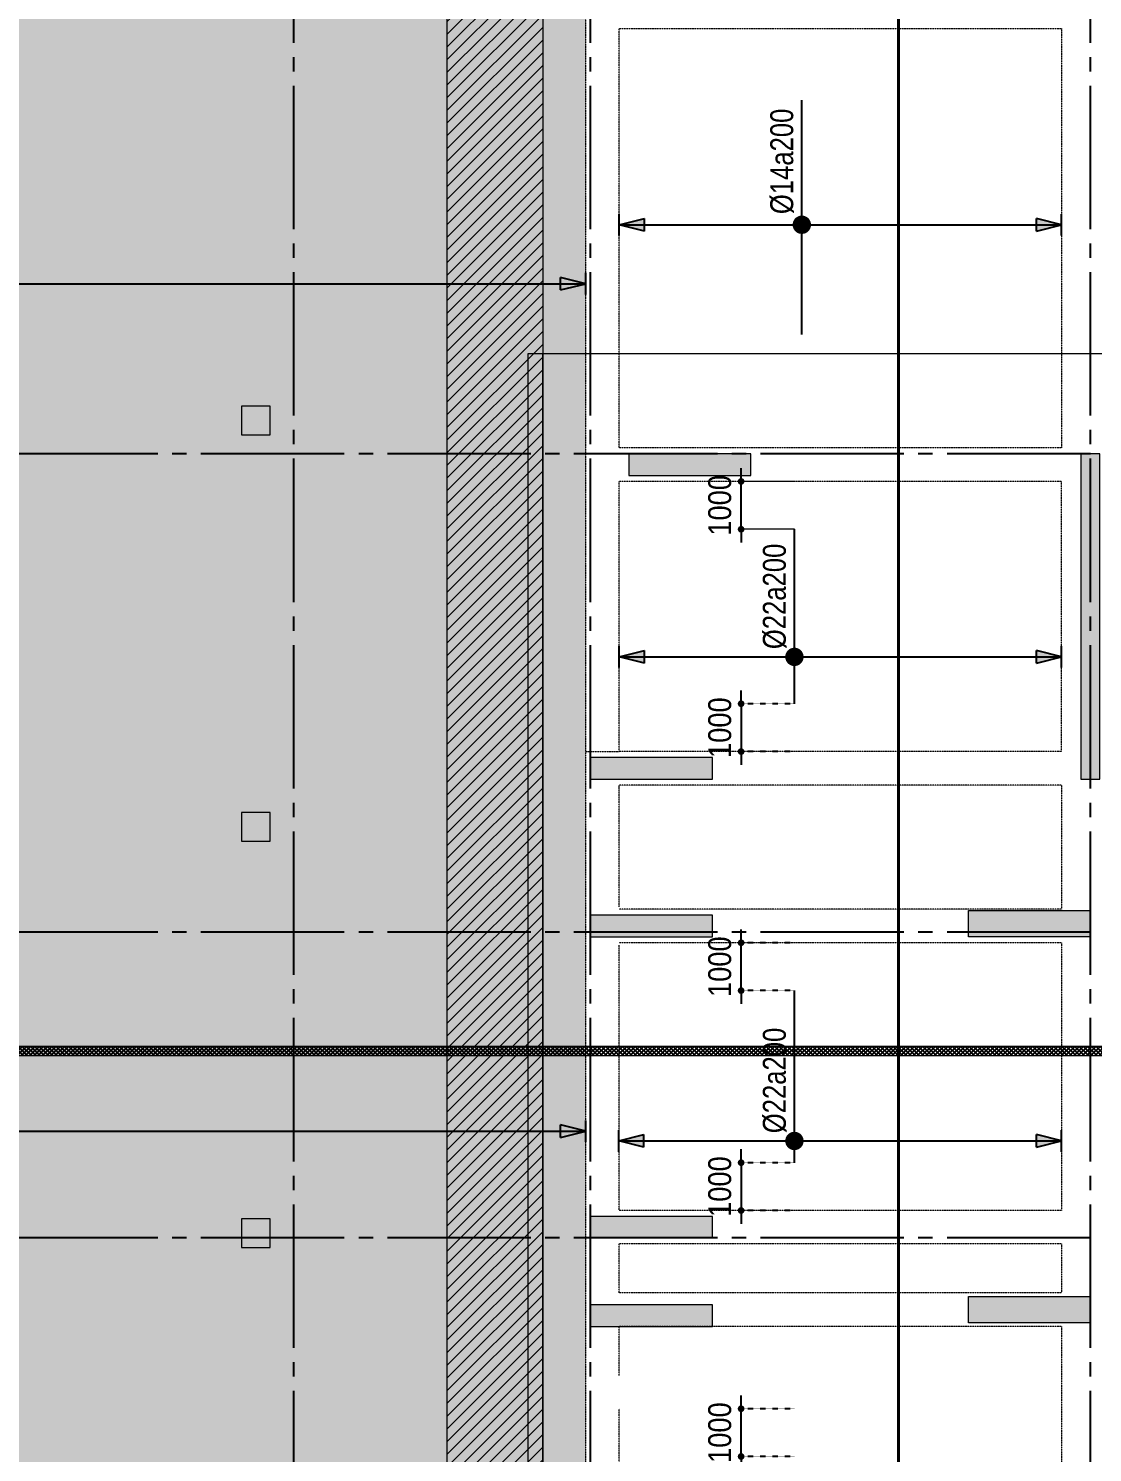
# Model space of a CAD drawing. Header units: millimetres. Extents: x -3819597 to -2591384, y 582389 to 820195.
# Drawn here: x -2701407 to -2679162, y 637944 to 667731 of the extents above; entities that cross this region are included whole.
import ezdxf
from ezdxf.enums import TextEntityAlignment as Align

# ---------------------------------------------------------------- set-up
doc = ezdxf.new("R2010")
doc.units = ezdxf.units.MM
doc.header["$MEASUREMENT"] = 0
for name, pattern in [('CENTER', [2, 1.25, -0.25, 0.25, -0.25]), ('CHG_XX_Damsan_Ham 2$0$CHG_XX_Damsan_Ham 2$0$HIDDEN', [0.375, 0.25, -0.125]), ('CHG_XX_Luoi truc$0$MB_Luoi truc$0$Center101', [13, 10, -1, 1, -1]), ('DOT2', [0.125, 0, -0.125]), ('HIDDEN', [0.375, 0.25, -0.125])]:
    doc.linetypes.add(name, pattern=pattern)
doc.layers.get('0').update_dxf_attribs({"lineweight": 9})
doc.layers.get('Defpoints').update_dxf_attribs({"color": 10, "lineweight": 0})
for name, color, linetype in [('02HN. TEXT B', 1, 'Continuous'), ('08HN. SSS X', 6, 'Continuous'), ('12HN. GRID', 1, 'CENTER'), ('CHG_XX_Cot_Ham 2$0$mb_cot tang 1-3$0$Concrete Line', 6, 'Continuous'), ("CHG_XX_Damsan_Ham 2$0$CHG_XX_Damsan_Ham 2$0$'S_General_Hatch_8", 8, 'Continuous'), ('CHG_XX_Luoi truc$0$Grid', 34, 'Continuous'), ('CHG_XX_Luoi truc$0$Grid Line', 8, 'CHG_XX_Luoi truc$0$MB_Luoi truc$0$Center101'), ('dim', 51, 'Continuous')]:
    doc.layers.add(name, color=color, linetype=linetype)
for name, color, linetype, lineweight, plot in [('CHG_XX_Cot_Ham 2$0$NS-Column-H2', 90, 'Continuous', 13, False), ('CHG_XX_Cot_Ham 2$0$NS-Column-H2 @ 1', 90, 'Continuous', 13, False), ('CHG_XX_Cot_Ham 2$0$NS-Column-H2 @ 150', 90, 'Continuous', 13, False)]:
    doc.layers.add(name, color=color, linetype=linetype, lineweight=lineweight, plot=plot)
for name, color, linetype, lineweight in [('CHG_XX_Cot_Ham 2$0$NS-Pier-H2', 150, 'Continuous', 13), ('CHG_XX_Cot_Ham 2$0$NS-Pier-H2 @ 1', 150, 'Continuous', 13), ('CHG_XX_Cot_Ham 2$0$NS-Pier-H2 @ 150', 150, 'Continuous', 13), ("CHG_XX_Damsan_Ham 2$0$CHG_XX_Damsan_Ham 2$0$'S_General_Hidden_1 Thin", 1, 'CHG_XX_Damsan_Ham 2$0$CHG_XX_Damsan_Ham 2$0$HIDDEN', 18), ('CHG_XX_Damsan_Ham 2$0$CHG_XX_Damsan_Ham 2$0$DBAO', 3, 'Continuous', 13), ('CHG_XX_Damsan_Ham 2$0$CHG_XX_Damsan_Ham 2$0$DTE-MEP-H-SLAB TEXT', 3, 'Continuous', 0), ('CHG_XX_Damsan_Ham 2$0$CHG_XX_Damsan_Ham 2$0$HATCH', 154, 'Continuous', 9), ('CHG_XX_Damsan_Ham 2$0$CHG_XX_Damsan_Ham 2$0$mach ngung thi cong', 6, 'Continuous', 13), ('CHG_XX_Damsan_Ham 2$0$CHG_XX_Damsan_Ham 2$0$Start hatch', 8, 'Continuous', 25), ('CHG_XX_Damsan_Ham 2$0$HATCH', 57, 'Continuous', 9), ('CHG_XX_Damsan_Ham 2$0$mach ngung thi cong', 6, 'Continuous', 13), ('MB_Luoi truc$0$Dim 300', 1, 'Continuous', 5), ('thep chay suot', 5, 'HIDDEN', 40)]:
    doc.layers.add(name, color=color, linetype=linetype, lineweight=lineweight)
doc.styles.add('[HN042014]STYLE', font='arial.ttf', dxfattribs={"width": 0.8})
doc.styles.add('CHG_XX_Luoi truc$0$MB_Luoi truc$0$Grid A-F$0$VNI-HelveCB', font='VHELVCB_0.TTF')
doc.styles.add('MB_Luoi truc$0$Arial_C', font='arial.ttf', dxfattribs={"width": 0.85})
doc.dimstyles.new('200', dxfattribs={"dimscale": 200, "dimtxt": 2.4, "dimasz": 0.7, "dimexe": 0.0003, "dimexo": 0, "dimgap": 1, "dimtad": 1, "dimdec": 0, "dimzin": 12, "dimdsep": 46, "dimtxsty": 'MB_Luoi truc$0$Arial_C', "dimblk": 'MB_Luoi truc$0$_Dot', "dimcen": 0.5, "dimclrd": 256, "dimclre": 8, "dimclrt": 1, "dimadec": 0, "dimazin": 0, "dimtfac": 1, "dimtdec": 0, "dimtix": 1, "dimtmove": 2, "dimatfit": 3, "dimldrblk": 'MB_Luoi truc$0$HTT Arrow 30', "dimfxl": 1, "dimtolj": 1, "dimtzin": 0, "dimlwe": -1, "dimarcsym": 0})

# ---------------------------------------------------------------- blocks, each defined once
blk = doc.blocks.new('*U689')
at = {"layer": 'thep chay suot', "linetype": 'HIDDEN', "ltscale": 10}
blk.add_line((-20797.7, 0), (2669, 0), dxfattribs=at)
at = {"layer": '02HN. TEXT B', "linetype": 'ByBlock', "style": '[HN042014]STYLE', "width": 0.8, "flags": 8}
blk.add_attdef('1', text='', height=160, dxfattribs=at).set_placement((-938.4, 185.3), align=Align.MIDDLE_LEFT)
blk.add_attdef('0', text='', height=160, dxfattribs=at).set_placement((-351.3, 10.6), align=Align.MIDDLE_CENTER)
at = {"layer": 'Defpoints', "color": 9, "linetype": 'ByBlock', "style": '[HN042014]STYLE', "width": 0.8, "flags": 9}
for tag, p in [('2', (-9987.5, -1744.7)), ('3', (-9987.5, -2149.5)), ('4', (-9987.5, -2554.3)), ('5', (-9987.5, -2944.7))]:
    blk.add_attdef(tag, text='', height=250, dxfattribs=at).set_placement(p, align=Align.MIDDLE_CENTER)
blk = doc.blocks.new('MB_Luoi truc$0$_Dot')
at = {"color": 0, "linetype": 'ByBlock', "lineweight": -2}
blk.add_line((-0.5, 0), (-1, 0), dxfattribs=at)
at = {"color": 0, "linetype": 'ByBlock', "const_width": 0.5}
blk.add_lwpolyline([(-0.25, 0, 1), (0.25, 0, 1)], format="xyb", close=True, dxfattribs=at)
blk = doc.blocks.new('*D261')
at = {"layer": 'Defpoints', "color": 0, "transparency": 16777216}
for p in [(-2686508, 638859), (-2685394, 638859), (-2685394, 637860)]:
    blk.add_point(p, dxfattribs=at)
at = {"layer": 'dim', "lineweight": -2, "transparency": 16777216}
for p, q in [((-2686508, 638999), (-2686508, 639139)), ((-2686508, 637860), (-2686508, 638859)), ((-2686508, 637720), (-2686508, 637580))]:
    blk.add_line(p, q, dxfattribs=at)
at = {"layer": 'dim', "color": 8, "linetype": 'DOT2', "transparency": 16777216}
for p, q in [((-2685394, 638859), (-2686508, 638859)), ((-2685394, 637860), (-2686508, 637860))]:
    blk.add_line(p, q, dxfattribs=at)
at = {"layer": 'dim', "lineweight": -2, "transparency": 16777216, "xscale": 140, "yscale": 140, "zscale": 140}
for p, rotation in [((-2686508, 638859), 270), ((-2686508, 637860), 90)]:
    blk.add_blockref('MB_Luoi truc$0$_Dot', p, dxfattribs=dict(at, rotation=rotation))
at = {"layer": 'dim', "color": 1, "transparency": 16777216, "insert": (-2686953, 638360), "char_height": 480, "attachment_point": 5, "rotation": 90, "style": 'MB_Luoi truc$0$Arial_C'}
blk.add_mtext('\\A1;1000', dxfattribs=at)
blk = doc.blocks.new('MB_Luoi truc$0$HTT Arrow 30')
blk.add_hatch(color=256).paths.add_polyline_path([(-2.5, 0.375), (-2.5, -0.375), (0, 0)])
at = {"color": 0, "linetype": 'ByBlock', "lineweight": -2}
for p, q in [((0, 0), (-2.5, 0.375)), ((-2.5, -0.375), (-2.5, 0.375)), ((0, 0), (-2.5, -0.375))]:
    blk.add_line(p, q, dxfattribs=at)
blk = doc.blocks.new('*U268')
at = {"layer": '12HN. GRID', "linetype": 'Continuous'}
h = blk.add_hatch(color=256, dxfattribs=at)
h.dxf.hatch_style = 1
h.paths.add_polyline_path([(-44, 1048.4), (44, 1048.4), (0, 1224.4)])
h = blk.add_hatch(color=256, dxfattribs=at)
h.dxf.hatch_style = 1
h.paths.add_polyline_path([(0, -1862.3), (44, -1686.3), (-44, -1686.3)])
at = {"layer": '08HN. SSS X', "linetype": 'ByBlock', "ltscale": 10}
for p, q in [((-151.5, 0), (1048.5, 0)), ((-151.5, 0), (-151.5, 0)), ((1048.5, 0), (1048.5, 0))]:
    blk.add_line(p, q, dxfattribs=at)
at = {"layer": '12HN. GRID', "linetype": 'Continuous'}
for p, q in [((-75, 1224.4), (75, 1224.4)), ((-44, 1048.4), (0, 1224.4)), ((0, 1224.4), (0, -1862.3)), ((0, 1224.4), (44, 1048.4)), ((-44, 1048.4), (44, 1048.4)), ((-44, -1686.3), (44, -1686.3)), ((-44, -1686.3), (0, -1862.3)), ((0, -1862.3), (44, -1686.3)), ((-75, -1862.3), (75, -1862.3))]:
    blk.add_line(p, q, dxfattribs=at)
at = {"layer": '12HN. GRID', "linetype": 'Continuous', "const_width": 64, "flags": 128}
blk.add_lwpolyline([(-32, 0, 1), (32, 0, 1)], format="xyb", close=True, dxfattribs=at)
at = {"layer": '02HN. TEXT B', "linetype": 'ByBlock', "style": '[HN042014]STYLE', "width": 0.8, "flags": 8}
blk.add_attdef('1', text='', height=160, dxfattribs=at).set_placement((53.8, 140), align=Align.MIDDLE_LEFT)
blk.add_attdef('0', text='', height=160, dxfattribs=at).set_placement((1102.5, 160), align=Align.MIDDLE_CENTER)
at = {"layer": 'Defpoints', "color": 9, "linetype": 'ByBlock', "style": '[HN042014]STYLE', "width": 0.8, "flags": 9}
for tag, p in [('2', (2293.3, 2422.8)), ('3', (2293.3, 2018)), ('4', (2293.3, 1613.3)), ('5', (2293.3, 1222.8))]:
    blk.add_attdef(tag, text='', height=250, dxfattribs=at).set_placement(p, align=Align.MIDDLE_CENTER)
blk = doc.blocks.new('*D263')
at = {"layer": 'Defpoints', "color": 0, "transparency": 16777216}
for p in [(-2685394, 644006), (-2686508, 643006), (-2685394, 643006)]:
    blk.add_point(p, dxfattribs=at)
at = {"layer": 'dim', "lineweight": -2, "transparency": 16777216}
for p, q in [((-2686508, 644146), (-2686508, 644286)), ((-2686508, 644006), (-2686508, 643006)), ((-2686508, 642866), (-2686508, 642726))]:
    blk.add_line(p, q, dxfattribs=at)
at = {"layer": 'dim', "color": 8, "linetype": 'DOT2', "transparency": 16777216}
for p, q in [((-2685394, 644006), (-2686508, 644006)), ((-2685394, 643006), (-2686508, 643006))]:
    blk.add_line(p, q, dxfattribs=at)
at = {"layer": 'dim', "lineweight": -2, "transparency": 16777216, "xscale": 140, "yscale": 140, "zscale": 140}
for p, rotation in [((-2686508, 644006), 270), ((-2686508, 643006), 90)]:
    blk.add_blockref('MB_Luoi truc$0$_Dot', p, dxfattribs=dict(at, rotation=rotation))
at = {"layer": 'dim', "color": 1, "transparency": 16777216, "insert": (-2686953, 643506), "char_height": 480, "attachment_point": 5, "rotation": 90, "style": 'MB_Luoi truc$0$Arial_C'}
blk.add_mtext('\\A1;1000', dxfattribs=at)
blk = doc.blocks.new('*D264')
at = {"layer": 'Defpoints', "color": 0, "transparency": 16777216}
for p in [(-2686508, 648606), (-2685394, 648606), (-2685394, 647606)]:
    blk.add_point(p, dxfattribs=at)
at = {"layer": 'dim', "lineweight": -2, "transparency": 16777216}
for p, q in [((-2686508, 648746), (-2686508, 648886)), ((-2686508, 647606), (-2686508, 648606)), ((-2686508, 647466), (-2686508, 647326))]:
    blk.add_line(p, q, dxfattribs=at)
at = {"layer": 'dim', "color": 8, "linetype": 'DOT2', "transparency": 16777216}
for p, q in [((-2685394, 648606), (-2686508, 648606)), ((-2685394, 647606), (-2686508, 647606))]:
    blk.add_line(p, q, dxfattribs=at)
at = {"layer": 'dim', "lineweight": -2, "transparency": 16777216, "xscale": 140, "yscale": 140, "zscale": 140}
for p, rotation in [((-2686508, 648606), 270), ((-2686508, 647606), 90)]:
    blk.add_blockref('MB_Luoi truc$0$_Dot', p, dxfattribs=dict(at, rotation=rotation))
at = {"layer": 'dim', "color": 1, "transparency": 16777216, "insert": (-2686953, 648106), "char_height": 480, "attachment_point": 5, "rotation": 90, "style": 'MB_Luoi truc$0$Arial_C'}
blk.add_mtext('\\A1;1000', dxfattribs=at)
blk = doc.blocks.new('*U267')
at = {"layer": '12HN. GRID', "linetype": 'Continuous'}
h = blk.add_hatch(color=256, dxfattribs=at)
h.dxf.hatch_style = 1
h.paths.add_polyline_path([(-44, 1045), (44, 1045), (0, 1221)])
h = blk.add_hatch(color=256, dxfattribs=at)
h.dxf.hatch_style = 1
h.paths.add_polyline_path([(0, -1862.3), (44, -1686.3), (-44, -1686.3)])
at = {"layer": '08HN. SSS X', "linetype": 'ByBlock', "ltscale": 10}
for p, q in [((-326.8, 0), (889.9, 0)), ((-326.8, 0), (-326.8, 0)), ((889.9, 0), (889.9, 0))]:
    blk.add_line(p, q, dxfattribs=at)
at = {"layer": '12HN. GRID', "linetype": 'Continuous'}
for p, q in [((-75, 1221), (75, 1221)), ((-44, 1045), (0, 1221)), ((0, 1221), (0, -1862.3)), ((0, 1221), (44, 1045)), ((-44, 1045), (44, 1045)), ((-44, -1686.3), (44, -1686.3)), ((-44, -1686.3), (0, -1862.3)), ((0, -1862.3), (44, -1686.3)), ((-75, -1862.3), (75, -1862.3))]:
    blk.add_line(p, q, dxfattribs=at)
at = {"layer": '12HN. GRID', "linetype": 'Continuous', "const_width": 64, "flags": 128}
blk.add_lwpolyline([(-32, 0, 1), (32, 0, 1)], format="xyb", close=True, dxfattribs=at)
at = {"layer": '02HN. TEXT B', "linetype": 'ByBlock', "style": '[HN042014]STYLE', "width": 0.8, "flags": 8}
blk.add_attdef('1', text='', height=160, dxfattribs=at).set_placement((53.8, 140), align=Align.MIDDLE_LEFT)
blk.add_attdef('0', text='', height=160, dxfattribs=at).set_placement((1102.5, 160), align=Align.MIDDLE_CENTER)
at = {"layer": 'Defpoints', "color": 9, "linetype": 'ByBlock', "style": '[HN042014]STYLE', "width": 0.8, "flags": 9}
for tag, p in [('2', (2118.1, 2422.8)), ('3', (2118.1, 2018)), ('4', (2118.1, 1613.3)), ('5', (2118.1, 1222.8))]:
    blk.add_attdef(tag, text='', height=250, dxfattribs=at).set_placement(p, align=Align.MIDDLE_CENTER)
blk = doc.blocks.new('*D265')
at = {"layer": 'Defpoints', "color": 0, "transparency": 16777216}
for p in [(-2685394, 653606), (-2686508, 652606), (-2685394, 652606)]:
    blk.add_point(p, dxfattribs=at)
at = {"layer": 'dim', "lineweight": -2, "transparency": 16777216}
for p, q in [((-2686508, 653746), (-2686508, 653886)), ((-2686508, 653606), (-2686508, 652606)), ((-2686508, 652466), (-2686508, 652326))]:
    blk.add_line(p, q, dxfattribs=at)
at = {"layer": 'dim', "color": 8, "linetype": 'DOT2', "transparency": 16777216}
for p, q in [((-2685394, 653606), (-2686508, 653606)), ((-2685394, 652606), (-2686508, 652606))]:
    blk.add_line(p, q, dxfattribs=at)
at = {"layer": 'dim', "lineweight": -2, "transparency": 16777216, "xscale": 140, "yscale": 140, "zscale": 140}
for p, rotation in [((-2686508, 653606), 270), ((-2686508, 652606), 90)]:
    blk.add_blockref('MB_Luoi truc$0$_Dot', p, dxfattribs=dict(at, rotation=rotation))
at = {"layer": 'dim', "color": 1, "transparency": 16777216, "insert": (-2686953, 653106), "char_height": 480, "attachment_point": 5, "rotation": 90, "style": 'MB_Luoi truc$0$Arial_C'}
blk.add_mtext('\\A1;1000', dxfattribs=at)
blk = doc.blocks.new('*D266')
at = {"layer": 'Defpoints', "color": 0, "ltscale": 1500, "transparency": 16777216}
for p in [(-2686508, 658256), (-2685394, 658256), (-2685394, 657256)]:
    blk.add_point(p, dxfattribs=at)
at = {"layer": 'MB_Luoi truc$0$Dim 300', "lineweight": -2, "ltscale": 1500, "transparency": 16777216}
for p, q in [((-2686508, 658396), (-2686508, 658536)), ((-2686508, 657256), (-2686508, 658256)), ((-2686508, 657116), (-2686508, 656976))]:
    blk.add_line(p, q, dxfattribs=at)
at = {"layer": 'MB_Luoi truc$0$Dim 300', "color": 8, "ltscale": 1500, "transparency": 16777216}
for p, q in [((-2685394, 658256), (-2686508, 658256)), ((-2685394, 657256), (-2686508, 657256))]:
    blk.add_line(p, q, dxfattribs=at)
at = {"layer": 'MB_Luoi truc$0$Dim 300', "lineweight": -2, "ltscale": 1500, "transparency": 16777216, "xscale": 140, "yscale": 140, "zscale": 140}
for p, rotation in [((-2686508, 658256), 270), ((-2686508, 657256), 90)]:
    blk.add_blockref('MB_Luoi truc$0$_Dot', p, dxfattribs=dict(at, rotation=rotation))
at = {"layer": 'MB_Luoi truc$0$Dim 300', "color": 1, "ltscale": 1500, "transparency": 16777216, "insert": (-2686953, 657756), "char_height": 480, "attachment_point": 5, "rotation": 90, "style": 'MB_Luoi truc$0$Arial_C'}
blk.add_mtext('\\A1;1000', dxfattribs=at)
blk = doc.blocks.new('*U719')
at = {"layer": '12HN. GRID', "linetype": 'Continuous'}
h = blk.add_hatch(color=256, dxfattribs=at)
h.dxf.hatch_style = 1
h.paths.add_polyline_path([(0, -6742.7), (44, -6566.7), (-44, -6566.7)])
for p, q in [((0, 7957.3), (0, -6742.7)), ((-44, -6566.7), (44, -6566.7)), ((-44, -6566.7), (0, -6742.7)), ((0, -6742.7), (44, -6566.7)), ((-75, -6742.7), (75, -6742.7))]:
    blk.add_line(p, q, dxfattribs=at)
at = {"layer": '02HN. TEXT B', "linetype": 'ByBlock', "style": '[HN042014]STYLE', "width": 0.8, "flags": 8}
blk.add_attdef('1', text='', height=160, dxfattribs=at).set_placement((116, 185.3), align=Align.MIDDLE_LEFT)
blk.add_attdef('0', text='', height=160, dxfattribs=at).set_placement((-351.3, 10.6), align=Align.MIDDLE_CENTER)
at = {"layer": 'Defpoints', "color": 9, "linetype": 'ByBlock', "style": '[HN042014]STYLE', "width": 0.8, "flags": 9}
for tag, p in [('2', (14971.1, 6469.7)), ('3', (14971.1, 6064.9)), ('4', (14971.1, 5660.1)), ('5', (14971.1, 5269.7))]:
    blk.add_attdef(tag, text='', height=250, dxfattribs=at).set_placement(p, align=Align.MIDDLE_CENTER)
blk = doc.blocks.new('*U748')
at = {"layer": '12HN. GRID', "linetype": 'Continuous'}
h = blk.add_hatch(color=256, dxfattribs=at)
h.dxf.hatch_style = 1
h.paths.add_polyline_path([(-44, 4992.7), (44, 4992.7), (0, 5168.7)])
h = blk.add_hatch(color=256, dxfattribs=at)
h.dxf.hatch_style = 1
h.paths.add_polyline_path([(0, -9531.3), (44, -9355.3), (-44, -9355.3)])
at = {"layer": '08HN. SSS X', "linetype": 'ByBlock', "ltscale": 10}
for p, q in [((-3195.1, 0), (1421.6, 0)), ((-3195.1, 0), (-3195.1, 0)), ((1421.6, 0), (1421.6, 0))]:
    blk.add_line(p, q, dxfattribs=at)
at = {"layer": '12HN. GRID', "linetype": 'Continuous'}
for p, q in [((-75, 5168.7), (75, 5168.7)), ((-44, 4992.7), (0, 5168.7)), ((0, 5168.7), (0, -9531.3)), ((0, 5168.7), (44, 4992.7)), ((-44, 4992.7), (44, 4992.7)), ((-44, -9355.3), (44, -9355.3)), ((-44, -9355.3), (0, -9531.3)), ((0, -9531.3), (44, -9355.3)), ((-75, -9531.3), (75, -9531.3))]:
    blk.add_line(p, q, dxfattribs=at)
at = {"layer": '12HN. GRID', "linetype": 'Continuous', "const_width": 64, "flags": 128}
blk.add_lwpolyline([(-32, 0, 1), (32, 0, 1)], format="xyb", close=True, dxfattribs=at)
at = {"layer": '02HN. TEXT B', "linetype": 'ByBlock', "style": '[HN042014]STYLE', "width": 0.8, "flags": 8}
blk.add_attdef('1', text='', height=160, dxfattribs=at).set_placement((635, 140), align=Align.MIDDLE_LEFT)
blk.add_attdef('0', text='', height=160, dxfattribs=at).set_placement((1102.5, 160), align=Align.MIDDLE_CENTER)
at = {"layer": 'Defpoints', "color": 9, "linetype": 'ByBlock', "style": '[HN042014]STYLE', "width": 0.8, "flags": 9}
for tag, p in [('2', (2066.4, 2422.8)), ('3', (2066.4, 2018)), ('4', (2066.4, 1613.3)), ('5', (2066.4, 1222.8))]:
    blk.add_attdef(tag, text='', height=250, dxfattribs=at).set_placement(p, align=Align.MIDDLE_CENTER)
blk = doc.blocks.new('*U1036')
at = {"layer": 'CHG_XX_Cot_Ham 2$0$NS-Column-H2 @ 1'}
h = blk.add_hatch(color=256, dxfattribs=at)
h.dxf.hatch_style = 1
h.paths.add_polyline_path([(-300, -300), (-300, 300), (300, 300), (300, -300)])
at = {"layer": 'CHG_XX_Cot_Ham 2$0$NS-Column-H2 @ 150'}
h = blk.add_hatch(color=256, dxfattribs=at)
h.dxf.hatch_style = 1
h.paths.add_polyline_path([(-300, -300), (-300, 300), (300, 300), (300, -300)])
blk = doc.blocks.new('CHG_XX_Cot_Ham 2$0$HoBoi_C600x600')
at = {"layer": 'CHG_XX_Cot_Ham 2$0$NS-Column-H2'}
blk.add_lwpolyline([(300, -300), (300, 300), (-300, 300), (-300, -300)], close=True, dxfattribs=at)
blk.add_blockref('*U1036', (0, 0), dxfattribs=at)
blk = doc.blocks.new('*U1035')
at = {"layer": 'CHG_XX_Cot_Ham 2$0$NS-Pier-H2 @ 1'}
h = blk.add_hatch(color=256, dxfattribs=at)
h.dxf.hatch_style = 1
h.paths.add_polyline_path([(450, 0), (0, 0), (0, -2550), (450, -2550)])
at = {"layer": 'CHG_XX_Cot_Ham 2$0$NS-Pier-H2 @ 150'}
h = blk.add_hatch(color=256, dxfattribs=at)
h.dxf.hatch_style = 1
h.paths.add_polyline_path([(450, 0), (0, 0), (0, -2550), (450, -2550)])
blk = doc.blocks.new('CHG_XX_Cot_Ham 2$0$Block A_C450x2250')
at = {"layer": 'CHG_XX_Cot_Ham 2$0$NS-Pier-H2'}
blk.add_lwpolyline([(450, -2550), (0, -2550), (0, 0), (450, 0)], close=True, dxfattribs=at)
blk.add_blockref('*U1035', (0, 0), dxfattribs=at)
blk = doc.blocks.new('CHG_XX_Cot_Ham 2$0$300x6800')
at = {"layer": 'CHG_XX_Cot_Ham 2$0$NS-Pier-H2'}
h = blk.add_hatch(color=256, dxfattribs=at)
h.dxf.hatch_style = 1
h.paths.add_polyline_path([(300, 0), (-100, 0), (-100, -6800), (300, -6800)])
blk.add_lwpolyline([(300, 0), (-100, 0), (-100, -6800), (300, -6800)], close=True, dxfattribs=at)
blk = doc.blocks.new('*U1038')
at = {"layer": 'CHG_XX_Cot_Ham 2$0$NS-Pier-H2 @ 1'}
h = blk.add_hatch(color=256, dxfattribs=at)
h.dxf.hatch_style = 1
h.paths.add_polyline_path([(550, 0), (0, 0), (0, -2550), (550, -2550)])
at = {"layer": 'CHG_XX_Cot_Ham 2$0$NS-Pier-H2 @ 150'}
h = blk.add_hatch(color=256, dxfattribs=at)
h.dxf.hatch_style = 1
h.paths.add_polyline_path([(550, 0), (0, 0), (0, -2550), (550, -2550)])
blk = doc.blocks.new('CHG_XX_Cot_Ham 2$0$550x2550')
at = {"layer": 'CHG_XX_Cot_Ham 2$0$NS-Pier-H2'}
blk.add_lwpolyline([(550, -2550), (0, -2550), (0, 0), (550, 0)], close=True, dxfattribs=at)
blk.add_blockref('*U1038', (0, 0), dxfattribs=at)
blk = doc.blocks.new('*U1029')
at = {"layer": 'CHG_XX_Luoi truc$0$Grid Line'}
blk.add_line((0, 0), (0, 608), dxfattribs=at)
at = {"layer": 'CHG_XX_Luoi truc$0$Grid', "lineweight": -2, "style": 'CHG_XX_Luoi truc$0$MB_Luoi truc$0$Grid A-F$0$VNI-HelveCB'}
for tag, p in [('GRIDSUB', (0, 617)), ('GRID', (0, -9))]:
    blk.add_attdef(tag, text='', height=5, dxfattribs=at).set_placement(p, align=Align.MIDDLE)
blk = doc.blocks.new('*U1031')
at = {"layer": 'CHG_XX_Luoi truc$0$Grid Line'}
blk.add_line((0, 0), (0, 438), dxfattribs=at)
at = {"layer": 'CHG_XX_Luoi truc$0$Grid', "lineweight": -2, "style": 'CHG_XX_Luoi truc$0$MB_Luoi truc$0$Grid A-F$0$VNI-HelveCB'}
for tag, p in [('GRIDSUB', (0, 447)), ('GRID', (0, -9))]:
    blk.add_attdef(tag, text='', height=5, dxfattribs=at).set_placement(p, align=Align.MIDDLE)
blk = doc.blocks.new('CHG_XX_Luoi truc')
at = {"layer": 'CHG_XX_Luoi truc$0$Grid', "xscale": 300, "yscale": 300, "zscale": 300}
for p in [(70650, -12747), (76850, -12747), (87300, -12747)]:
    blk.add_blockref('*U1029', p, dxfattribs=at)
at = {"layer": 'CHG_XX_Luoi truc$0$Grid', "xscale": 300.0000000000013, "yscale": 300.0000000000013, "zscale": 300.0000000000013, "rotation": 90}
for p in [(110703, 48850), (110703, 38850), (110703, 32450)]:
    blk.add_blockref('*U1031', p, dxfattribs=at)
blk = doc.blocks.new('CHG_XX_Cot_Ham 2')
at = {"layer": 'CHG_XX_Cot_Ham 2$0$NS-Pier-H2'}
h = blk.add_hatch(color=256, dxfattribs=at)
h.dxf.hatch_style = 1
h.paths.add_polyline_path([(99639.2, 163400), (-10900, 163400), (-10900, 85450), (-300, 85450), (-300, 84050), (32350, 84050), (32350, -9000), (103575.5, -9000), (106050, -6022), (106050, 158254.3)])
h.paths.add_polyline_path([(99533.7, 163100), (105750, 158110.4), (105750, 90450), (105650, 90450), (105750, 90450), (105750, 13850), (105750, 13722.3), (105750, -5913.6), (103434.7, -8700), (93599.8, -8700), (93299.8, -8700), (32650, -8700), (32650, 84350), (0, 84350), (0, 85750), (-10600, 85750), (-10600, 163100), (93600, 163100)], flags=16)
at = {"layer": 'CHG_XX_Cot_Ham 2$0$mb_cot tang 1-3$0$Concrete Line'}
blk.add_blockref('CHG_XX_Cot_Ham 2$0$300x6800', (87200, 48850), dxfattribs=at)
at = {"layer": 'CHG_XX_Cot_Ham 2$0$NS-Column-H2'}
for p in [(69850, 49550), (69850, 41050), (69850, 32550)]:
    blk.add_blockref('CHG_XX_Cot_Ham 2$0$HoBoi_C600x600', p, dxfattribs=at)
at = {"layer": 'CHG_XX_Cot_Ham 2$0$NS-Pier-H2'}
blk.add_blockref('CHG_XX_Luoi truc', (0, 0), dxfattribs=at)
at = {"layer": 'CHG_XX_Cot_Ham 2$0$NS-Pier-H2', "xscale": -1, "rotation": 90}
for p in [(77650, 48850), (76850, 42500), (76850, 39200), (76850, 32900), (76850, 31050)]:
    blk.add_blockref('CHG_XX_Cot_Ham 2$0$Block A_C450x2250', p, dxfattribs=at)
at = {"layer": 'Defpoints', "rotation": 90}
for p in [(84750, 38750), (84750, 30675)]:
    blk.add_blockref('CHG_XX_Cot_Ham 2$0$550x2550', p, dxfattribs=at)
blk = doc.blocks.new('CHG_XX_Damsan_Ham 2$0$CHG_XX_Damsan_Ham 2$0$sdfsgdh')
at = {"layer": 'CHG_XX_Damsan_Ham 2$0$CHG_XX_Damsan_Ham 2$0$Start hatch', "ltscale": 0.5}
h = blk.add_hatch(dxfattribs=at)
h.set_pattern_fill('ANSI37', color=256, scale=500)
h.set_pattern_definition([(45, (-79807.79, -8650), (-44.194174, 44.194174), []), (135, (-79807.79, -8650), (-44.194174, -44.194174), [])])
h.paths.add_polyline_path([(45350, -124435), (45350, -124635), (114450, -124635), (114450, -124435)])
at = {"layer": 'CHG_XX_Damsan_Ham 2$0$CHG_XX_Damsan_Ham 2$0$DTE-MEP-H-SLAB TEXT', "color": 2, "ltscale": 0.5}
for p, q in [((45350, -124435), (114450, -124435)), ((45350, -124635), (114450, -124635))]:
    blk.add_line(p, q, dxfattribs=at)
blk = doc.blocks.new('CHG_XX_Damsan_Ham 2', base_point=(3089256, -609981))
at = {"layer": "CHG_XX_Damsan_Ham 2$0$CHG_XX_Damsan_Ham 2$0$'S_General_Hatch_8"}
h = blk.add_hatch(dxfattribs=at)
h.set_pattern_fill('CROSS', color=256, scale=2000)
edge = h.paths.add_edge_path()
edge.add_line((76750, 42625), (76750, 65250))
edge.add_line((76750, 65250), (76750, 65850))
edge.add_line((76750, 65850), (77900, 65850))
edge.add_line((77900, 65850), (77900, 89350))
edge.add_line((77900, 89350), (76850, 89350))
edge.add_line((76850, 89350), (76850, 90650))
edge.add_line((76850, 90650), (76852, 131950))
edge.add_line((76852, 131950), (51950, 131950))
edge.add_line((51950, 131950), (51950, 130600))
edge.add_line((51950, 130600), (22700, 130600))
edge.add_line((22700, 130600), (22700, 84050))
edge.add_line((22700, 84050), (32350, 84050))
edge.add_line((32350, 84050), (32350, 22700))
edge.add_line((32350, 22700), (76500, 22700))
edge.add_line((76500, 22700), (76500, 23518))
edge.add_line((76500, 23518), (76750, 23518))
edge.add_line((76750, 23518), (76750, 42625))
edge.add_line((76750, 42625), (76750, 43198))
at = {"layer": 'CHG_XX_Damsan_Ham 2$0$CHG_XX_Damsan_Ham 2$0$HATCH'}
h = blk.add_hatch(dxfattribs=at)
h.set_pattern_fill('ANSI31', color=256, scale=1500)
h.set_pattern_definition([(45, (-2702289.21, 609981.01), (-132.582521, 132.582521), [])])
h.paths.add_polyline_path([(32350, 25700), (73852, 25700), (73852, 127600), (25700, 127600), (25700, 84350), (23700, 84350), (23700, 129600), (75851, 129600), (75851, 23700), (32350, 23700)])
at = {"layer": "CHG_XX_Damsan_Ham 2$0$CHG_XX_Damsan_Ham 2$0$'S_General_Hidden_1 Thin", "ltscale": 10}
for p, q in [((86700, 48975), (77450, 48975)), ((86700, 48275), (77450, 48275)), ((77450, 42625), (77450, 48275)), ((86700, 42625), (86700, 48275)), ((76750, 42625), (77450, 42625)), ((86700, 42625), (77450, 42625)), ((86700, 41925), (77450, 41925)), ((77450, 41875), (77450, 41925)), ((77450, 39375), (77450, 41875)), ((86700, 41925), (86700, 39325)), ((86700, 39325), (77450, 39325)), ((86700, 38625), (77450, 38625)), ((77450, 33025), (77450, 38575)), ((86700, 38625), (86700, 33025)), ((86700, 33025), (77450, 33025)), ((77450, 31300), (77450, 32325)), ((86700, 32325), (77450, 32325)), ((86700, 32325), (86700, 31300)), ((86700, 31300), (77450, 31300)), ((86700, 30600), (77450, 30600)), ((77450, 29575), (77450, 30600)), ((86700, 30600), (86700, 24934)), ((77450, 24925), (77450, 28875))]:
    blk.add_line(p, q, dxfattribs=at)
for points in [[(32350, 22700), (76597, 22700), (76750, 24350), (76750, 32950), (76750, 40700), (76750, 65850), (77900, 65850)], [(77450, 48975), (77450, 57750), (86700, 57750), (86700, 48975)]]:
    blk.add_lwpolyline(points, dxfattribs=at)
at = {"layer": 'CHG_XX_Damsan_Ham 2$0$CHG_XX_Damsan_Ham 2$0$HATCH'}
blk.add_lwpolyline([(32350, 25700), (73852, 25700), (73852, 127600), (25700, 127600), (25700, 84350), (23700, 84350), (23700, 129600), (75851, 129600), (75851, 23700), (32350, 23700), (32350, 25700)], dxfattribs=at)
at = {"layer": 'CHG_XX_Damsan_Ham 2$0$CHG_XX_Damsan_Ham 2$0$mach ngung thi cong'}
blk.add_lwpolyline([(38000, 23700), (75851, 23700), (75851, 50950), (99650, 50950), (99650, -100), (38000, -100)], close=True, dxfattribs=at)
at = {"layer": 'CHG_XX_Damsan_Ham 2$0$mach ngung thi cong'}
blk.add_lwpolyline([(38000, 23900), (75549, 23900), (75549, 50950), (99650, 50950), (99650, -100), (38000, -100)], close=True, dxfattribs=at)
at = {"layer": 'CHG_XX_Damsan_Ham 2$0$CHG_XX_Damsan_Ham 2$0$DBAO'}
blk.add_blockref('CHG_XX_Cot_Ham 2', (0, 0), dxfattribs=at)
at = {"layer": 'CHG_XX_Damsan_Ham 2$0$CHG_XX_Damsan_Ham 2$0$DTE-MEP-H-SLAB TEXT'}
blk.add_blockref('CHG_XX_Damsan_Ham 2$0$CHG_XX_Damsan_Ham 2$0$sdfsgdh', (-10700, 160900), dxfattribs=at)
at = {"layer": 'CHG_XX_Damsan_Ham 2$0$HATCH'}
blk.add_blockref('CHG_XX_Cot_Ham 2', (0, 0), dxfattribs=at)
blk = doc.blocks.new('*U924')
at = {"layer": '12HN. GRID', "linetype": 'Continuous'}
h = blk.add_hatch(color=256, dxfattribs=at)
h.dxf.hatch_style = 1
h.paths.add_polyline_path([(-44, 1096.6), (44, 1096.6), (0, 1272.6)])
h = blk.add_hatch(color=256, dxfattribs=at)
h.dxf.hatch_style = 1
h.paths.add_polyline_path([(0, -1810.7), (44, -1634.7), (-44, -1634.7)])
at = {"layer": '08HN. SSS X', "linetype": 'ByBlock', "ltscale": 10}
for p, q in [((-764.7, 0), (868.6, 0)), ((-764.7, 0), (-764.7, 0)), ((868.6, 0), (868.6, 0))]:
    blk.add_line(p, q, dxfattribs=at)
at = {"layer": '12HN. GRID', "linetype": 'Continuous'}
for p, q in [((-75, 1272.6), (75, 1272.6)), ((-44, 1096.6), (0, 1272.6)), ((0, 1272.6), (0, -1810.7)), ((0, 1272.6), (44, 1096.6)), ((-44, 1096.6), (44, 1096.6)), ((-44, -1634.7), (44, -1634.7)), ((-44, -1634.7), (0, -1810.7)), ((0, -1810.7), (44, -1634.7)), ((-75, -1810.7), (75, -1810.7))]:
    blk.add_line(p, q, dxfattribs=at)
at = {"layer": '12HN. GRID', "linetype": 'Continuous', "const_width": 64, "flags": 128}
blk.add_lwpolyline([(-32, 0, 1), (32, 0, 1)], format="xyb", close=True, dxfattribs=at)
at = {"layer": '02HN. TEXT B', "linetype": 'ByBlock', "style": '[HN042014]STYLE', "width": 0.8, "flags": 8}
blk.add_attdef('1', text='', height=160, dxfattribs=at).set_placement((74, 140), align=Align.MIDDLE_LEFT)
blk.add_attdef('0', text='', height=160, dxfattribs=at).set_placement((1102.5, 160), align=Align.MIDDLE_CENTER)
at = {"layer": 'Defpoints', "color": 9, "linetype": 'ByBlock', "style": '[HN042014]STYLE', "width": 0.8, "flags": 9}
for tag, p in [('2', (2830, 20641.1)), ('3', (2830, 20236.4)), ('4', (2830, 19831.6)), ('5', (2830, 19441.1))]:
    blk.add_attdef(tag, text='', height=250, dxfattribs=at).set_placement(p, align=Align.MIDDLE_CENTER)

msp = doc.modelspace()

# ---------------------------------------------------------------- block references
at = {"layer": '08HN. SSS X', "linetype": 'Continuous'}
ref = msp.add_blockref('*U924', (-2685238.8, 663625.3), dxfattribs=dict(at, xscale=3, yscale=3, zscale=3, rotation=90))
ref.add_attrib('1', '%%c14a200', dxfattribs={"layer": '02HN. TEXT B', "linetype": 'ByBlock', "height": 480, "rotation": 90, "style": '[HN042014]STYLE', "width": 0.8}).set_placement((-2685658.8, 663847.2), align=Align.MIDDLE_LEFT)
ref = msp.add_blockref('*U267', (-2685393.6, 654586.4), dxfattribs=dict(at, xscale=3, yscale=3, zscale=3, rotation=90))
ref.add_attrib('1', '%%c22a200', dxfattribs={"layer": '02HN. TEXT B', "linetype": 'ByBlock', "height": 480, "rotation": 90, "style": '[HN042014]STYLE', "width": 0.8}).set_placement((-2685813.6, 654747.7), align=Align.MIDDLE_LEFT)
ref = msp.add_blockref('*U748', (-2718350.5, 644666.5), dxfattribs=dict(at, xscale=3, yscale=3, zscale=3, rotation=90))
ref.add_attrib('1', '%%c18a200', dxfattribs={"layer": '02HN. TEXT B', "linetype": 'ByBlock', "height": 480, "rotation": 90, "style": '[HN042014]STYLE', "width": 0.8}).set_placement((-2718770.5, 646571.7), align=Align.MIDDLE_LEFT)
ref = msp.add_blockref('*U268', (-2685393.6, 644460.7), dxfattribs=dict(at, xscale=3, yscale=3, zscale=3, rotation=90))
ref.add_attrib('1', '%%c22a200', dxfattribs={"layer": '02HN. TEXT B', "linetype": 'ByBlock', "height": 480, "rotation": 90, "style": '[HN042014]STYLE', "width": 0.8}).set_placement((-2685813.6, 644622), align=Align.MIDDLE_LEFT)
at = {"layer": 'dim'}
msp.add_blockref('CHG_XX_Damsan_Ham 2', (322749.3, 0), dxfattribs=at)
at = {"layer": 'thep chay suot', "xscale": 3, "yscale": 3, "zscale": 3, "rotation": 90}
for name, p in [('*U689', (-2683214.5, 692024.1)), ('*U719', (-2709984.6, 662392.7))]:
    msp.add_blockref(name, p, dxfattribs=at)

# ---------------------------------------------------------------- dimensions: what is measured, and where the dimension line sits
at = {"layer": 'dim'}
for base, p1, p2, picture, middle in [((-2686507.9, 652606), (-2685393.6, 653606.1), (-2685393.6, 652606), '*D265', (-2686953, 653106.1)), ((-2686507.9, 648606), (-2685393.6, 647606.2), (-2685393.7, 648606), '*D264', (-2686953, 648106.1)), ((-2686507.9, 643006), (-2685393.6, 644006.1), (-2685393.6, 643006), '*D263', (-2686953, 643506.1)), ((-2686507.9, 638859.5), (-2685393.6, 637859.7), (-2685393.7, 638859.5), '*D261', (-2686953, 638359.6))]:
    dim = msp.add_linear_dim(base=base, p1=p1, p2=p2, angle=90, dimstyle='200', dxfattribs=at)
    dim.commit()
    dim.dimension.update_dxf_attribs({"geometry": picture, "text_midpoint": middle})
at = {"layer": 'MB_Luoi truc$0$Dim 300', "ltscale": 1500}
dim = msp.add_linear_dim(base=(-2686507.9, 658256), p1=(-2685393.6, 657256.2), p2=(-2685393.7, 658256), angle=90, dimstyle='200', override={"dimfxl": 8, "dimfxlon": 1, "dimarcsym": 1}, dxfattribs=at)
dim.commit()
dim.dimension.update_dxf_attribs({"geometry": '*D266', "text_midpoint": (-2686953, 657756.1)})

doc.saveas('drawing.dxf')
